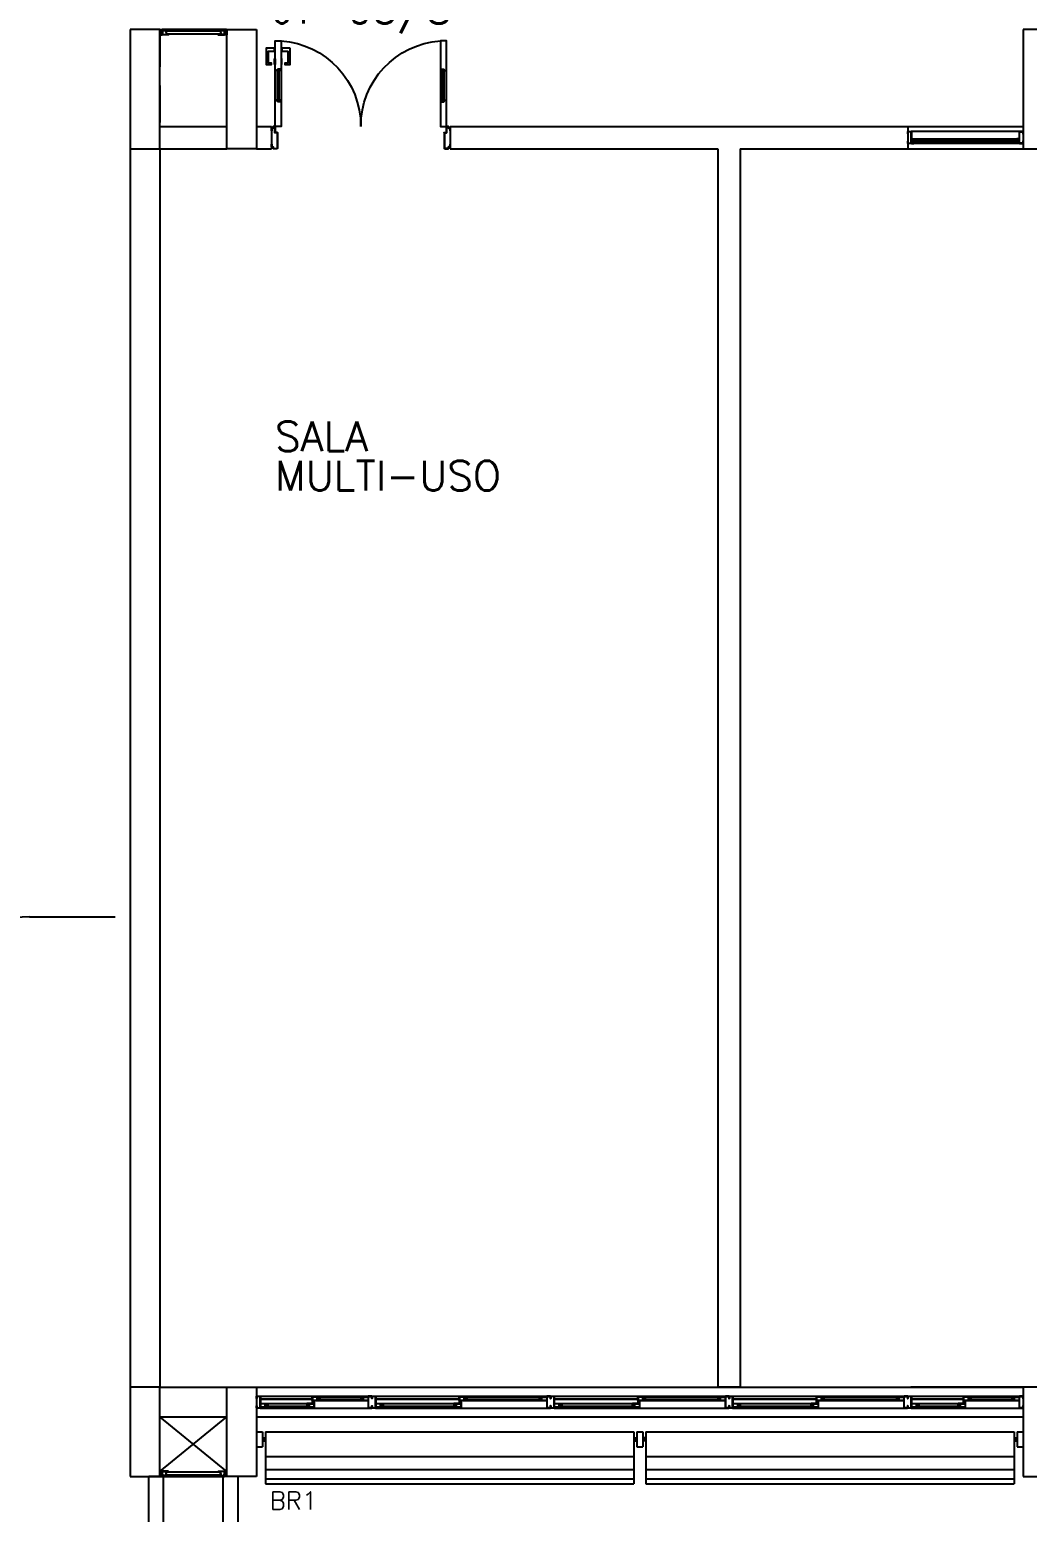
# Model space of a CAD drawing. Header units: millimetres. Extents: x 2686 to 2939, y 1294 to 1441.
# Drawn here: x 2735.6 to 2742.3, y 1421.68 to 1431.65 of the extents above; entities that cross this region are included whole.
import ezdxf

# ---------------------------------------------------------------- set-up
doc = ezdxf.new("R2010")
doc.units = ezdxf.units.MM
doc.linetypes.add('HIDDEN', pattern=[0.375, 0.25, -0.125])
for name, color, linetype in [('AR-ALV', 2, 'Continuous'), ('AR-BRISES', 1, 'Continuous'), ('AR-CALÇADA', 1, 'Continuous'), ('AR-ESQ', 1, 'Continuous'), ('AR-ESQ-V', 1, 'Continuous'), ('AR-ESTC', 3, 'Continuous'), ('AR-ESTC-V3', 3, 'Continuous'), ('AR-PEITORIL', 1, 'Continuous'), ('AR-PISO', 1, 'Continuous'), ('AR-PORTA', 1, 'Continuous'), ('AR-PROJ', 1, 'HIDDEN'), ('BR-LINHAS', 1, 'Continuous'), ('BR-MONTANTE', 242, 'Continuous'), ('BR-PAINEL', 1, 'Continuous'), ('BR-SUPORTE', 1, 'Continuous'), ('BR-TEXTO', 2, 'Continuous'), ('DT-ESQ-BAGUETE-C', 1, 'Continuous'), ('DT-ESQ-BAGUETE-V', 1, 'Continuous'), ('DT-ESQ-CHAPA DOBRADA-V', 1, 'Continuous'), ('DT-ESQ-MARCO-V', 1, 'Continuous'), ('DT-ESQ-PERFIL CADEIRA-C', 2, 'Continuous'), ('DT-ESQ-PERFIL CADEIRA-V', 2, 'Continuous'), ('DT-ESQ-PERFIL U SIMPLES-C', 2, 'Continuous'), ('DT-ESQ-PERFIL U-C', 2, 'Continuous'), ('DT-ESQ-PERFIL U-V', 1, 'Continuous'), ('DT-ESQ-VENEZIANA-C', 1, 'Continuous'), ('DT-ESQ-VENEZIANA-V', 1, 'Continuous'), ('DT-ESQ-VIDRO-C', 2, 'Continuous'), ('DT-TXTMOD', 1, 'Continuous'), ('ENDEREÇO', 2, 'Continuous'), ('insercao', 4, 'Continuous'), ('maçaneta', 1, 'Continuous'), ('mov', 1, 'Continuous'), ('PM-PERFIL U-C', 2, 'Continuous'), ('PM-VIDRO', 2, 'Continuous'), ('pm1', 2, 'Continuous'), ('pm2', 2, 'Continuous'), ('TEXTO', 2, 'Continuous')]:
    doc.layers.add(name, color=color, linetype=linetype)
doc.styles.add('S10', font='simplex.shx', dxfattribs={"height": 0.1})
doc.styles.add('S12', font='simplex.shx', dxfattribs={"width": 1.1, "height": 0.12})
doc.styles.add('UNB-100', font='simplex.shx', dxfattribs={"height": 0.2})
doc.styles.add('UNB1-100', font='simplex.shx', dxfattribs={"height": 0.2})

# ---------------------------------------------------------------- blocks, each defined once
blk = doc.blocks.new('EF40-P')
at = {"layer": 'DT-ESQ-BAGUETE-C', "ltscale": 0.1}
for points in [[(0.4225, -0.08), (0.409, -0.08), (0.409, -0.0785), (0.422, -0.0785, 0.414214), (0.4225, -0.078), (0.4225, -0.067, 0.414214), (0.422, -0.0665), (0.409, -0.0665), (0.409, -0.065), (0.4225, -0.065, -0.414214), (0.424, -0.0665), (0.424, -0.0785, -0.414214)], [(0.7015, -0.08), (0.715, -0.08), (0.715, -0.0785), (0.702, -0.0785, -0.414214), (0.7015, -0.078), (0.7015, -0.067, -0.414214), (0.702, -0.0665), (0.715, -0.0665), (0.715, -0.065), (0.7015, -0.065, 0.414214), (0.7, -0.0665), (0.7, -0.0785, 0.414214)], [(1.41, -0.08), (1.3965, -0.08), (1.3965, -0.0785), (1.4095, -0.0785, 0.414214), (1.41, -0.078), (1.41, -0.067, 0.414214), (1.4095, -0.0665), (1.3965, -0.0665), (1.3965, -0.065), (1.41, -0.065, -0.414214), (1.4115, -0.0665), (1.4115, -0.0785, -0.414214)], [(1.9015, -0.08), (1.915, -0.08), (1.915, -0.0785), (1.902, -0.0785, -0.414214), (1.9015, -0.078), (1.9015, -0.067, -0.414214), (1.902, -0.0665), (1.915, -0.0665), (1.915, -0.065), (1.9015, -0.065, 0.414214), (1.9, -0.0665), (1.9, -0.0785, 0.414214)], [(2.61, -0.08), (2.5965, -0.08), (2.5965, -0.0785), (2.6095, -0.0785, 0.414214), (2.61, -0.078), (2.61, -0.067, 0.414214), (2.6095, -0.0665), (2.5965, -0.0665), (2.5965, -0.065), (2.61, -0.065, -0.414214), (2.6115, -0.0665), (2.6115, -0.0785, -0.414214)], [(3.1015, -0.08), (3.115, -0.08), (3.115, -0.0785), (3.102, -0.0785, -0.414214), (3.1015, -0.078), (3.1015, -0.067, -0.414214), (3.102, -0.0665), (3.115, -0.0665), (3.115, -0.065), (3.1015, -0.065, 0.414214), (3.1, -0.0665), (3.1, -0.0785, 0.414214)], [(3.81, -0.08), (3.7965, -0.08), (3.7965, -0.0785), (3.8095, -0.0785, 0.414214), (3.81, -0.078), (3.81, -0.067, 0.414214), (3.8095, -0.0665), (3.7965, -0.0665), (3.7965, -0.065), (3.81, -0.065, -0.414214), (3.8115, -0.0665), (3.8115, -0.0785, -0.414214)], [(4.3015, -0.08), (4.315, -0.08), (4.315, -0.0785), (4.302, -0.0785, -0.414214), (4.3015, -0.078), (4.3015, -0.067, -0.414214), (4.302, -0.0665), (4.315, -0.0665), (4.315, -0.065), (4.3015, -0.065, 0.414214), (4.3, -0.0665), (4.3, -0.0785, 0.414214)], [(4.7975, -0.08), (4.784, -0.08), (4.784, -0.0785), (4.797, -0.0785, 0.414214), (4.7975, -0.078), (4.7975, -0.067, 0.414214), (4.797, -0.0665), (4.784, -0.0665), (4.784, -0.065), (4.7975, -0.065, -0.414214), (4.799, -0.0665), (4.799, -0.0785, -0.414214)], [(5.0765, -0.08), (5.09, -0.08), (5.09, -0.0785), (5.077, -0.0785, -0.414214), (5.0765, -0.078), (5.0765, -0.067, -0.414214), (5.077, -0.0665), (5.09, -0.0665), (5.09, -0.065), (5.0765, -0.065, 0.414214), (5.075, -0.0665), (5.075, -0.0785, 0.414214)], [(0.0735, -0.125), (0.06, -0.125), (0.06, -0.1235), (0.073, -0.1235, 0.414214), (0.0735, -0.123), (0.0735, -0.112, 0.414214), (0.073, -0.1115), (0.06, -0.1115), (0.06, -0.11), (0.0735, -0.11, -0.414214), (0.075, -0.1115), (0.075, -0.1235, -0.414214)], [(0.339, -0.125), (0.3525, -0.125), (0.3525, -0.1235), (0.3395, -0.1235, -0.414214), (0.339, -0.123), (0.339, -0.112, -0.414214), (0.3395, -0.1115), (0.3525, -0.1115), (0.3525, -0.11), (0.339, -0.11, 0.414214), (0.3375, -0.1115), (0.3375, -0.1235, 0.414214)], [(0.8485, -0.125), (0.835, -0.125), (0.835, -0.1235), (0.848, -0.1235, 0.414214), (0.8485, -0.123), (0.8485, -0.112, 0.414214), (0.848, -0.1115), (0.835, -0.1115), (0.835, -0.11), (0.8485, -0.11, -0.414214), (0.85, -0.1115), (0.85, -0.1235, -0.414214)], [(1.3265, -0.125), (1.34, -0.125), (1.34, -0.1235), (1.327, -0.1235, -0.414214), (1.3265, -0.123), (1.3265, -0.112, -0.414214), (1.327, -0.1115), (1.34, -0.1115), (1.34, -0.11), (1.3265, -0.11, 0.414214), (1.325, -0.1115), (1.325, -0.1235, 0.414214)], [(2.0485, -0.125), (2.035, -0.125), (2.035, -0.1235), (2.048, -0.1235, 0.414214), (2.0485, -0.123), (2.0485, -0.112, 0.414214), (2.048, -0.1115), (2.035, -0.1115), (2.035, -0.11), (2.0485, -0.11, -0.414214), (2.05, -0.1115), (2.05, -0.1235, -0.414214)], [(2.5265, -0.125), (2.54, -0.125), (2.54, -0.1235), (2.527, -0.1235, -0.414214), (2.5265, -0.123), (2.5265, -0.112, -0.414214), (2.527, -0.1115), (2.54, -0.1115), (2.54, -0.11), (2.5265, -0.11, 0.414214), (2.525, -0.1115), (2.525, -0.1235, 0.414214)], [(3.2485, -0.125), (3.235, -0.125), (3.235, -0.1235), (3.248, -0.1235, 0.414214), (3.2485, -0.123), (3.2485, -0.112, 0.414214), (3.248, -0.1115), (3.235, -0.1115), (3.235, -0.11), (3.2485, -0.11, -0.414214), (3.25, -0.1115), (3.25, -0.1235, -0.414214)], [(3.7265, -0.125), (3.74, -0.125), (3.74, -0.1235), (3.727, -0.1235, -0.414214), (3.7265, -0.123), (3.7265, -0.112, -0.414214), (3.727, -0.1115), (3.74, -0.1115), (3.74, -0.11), (3.7265, -0.11, 0.414214), (3.725, -0.1115), (3.725, -0.1235, 0.414214)], [(4.4485, -0.125), (4.435, -0.125), (4.435, -0.1235), (4.448, -0.1235, 0.414214), (4.4485, -0.123), (4.4485, -0.112, 0.414214), (4.448, -0.1115), (4.435, -0.1115), (4.435, -0.11), (4.4485, -0.11, -0.414214), (4.45, -0.1115), (4.45, -0.1235, -0.414214)], [(4.714, -0.125), (4.7275, -0.125), (4.7275, -0.1235), (4.7145, -0.1235, -0.414214), (4.714, -0.123), (4.714, -0.112, -0.414214), (4.7145, -0.1115), (4.7275, -0.1115), (4.7275, -0.11), (4.714, -0.11, 0.414214), (4.7125, -0.1115), (4.7125, -0.1235, 0.414214)]]:
    blk.add_lwpolyline(points, format="xyb", close=True, dxfattribs=at)
at = {"layer": 'DT-ESQ-BAGUETE-V', "ltscale": 0.1}
for p, q in [((0.4225, -0.065), (0.7015, -0.065)), ((1.41, -0.065), (1.9015, -0.065)), ((2.61, -0.065), (3.1015, -0.065)), ((3.81, -0.065), (4.3015, -0.065)), ((4.7975, -0.065), (5.0765, -0.065)), ((0.0735, -0.11), (0.339, -0.11)), ((0.8485, -0.11), (1.3265, -0.11)), ((2.0485, -0.11), (2.5265, -0.11)), ((3.2485, -0.11), (3.7265, -0.11)), ((4.4485, -0.11), (4.714, -0.11))]:
    blk.add_line(p, q, dxfattribs=at)
at = {"layer": 'DT-ESQ-CHAPA DOBRADA-V', "ltscale": 0.1}
for p, q in [((0.025, -0.077), (0.374, -0.077)), ((0.025, -0.08), (0.374, -0.08)), ((0.8, -0.077), (1.3615, -0.077)), ((0.8, -0.08), (1.3615, -0.08)), ((2, -0.077), (2.5615, -0.077)), ((2, -0.08), (2.5615, -0.08)), ((3.2, -0.077), (3.7615, -0.077)), ((3.2, -0.08), (3.7615, -0.08)), ((4.4, -0.077), (4.749, -0.077)), ((4.4, -0.08), (4.749, -0.08))]:
    blk.add_line(p, q, dxfattribs=at)
at = {"layer": 'DT-ESQ-PERFIL CADEIRA-C', "ltscale": 0.1}
for p, q in [((0.376, -0.0885), (0.4225, -0.0885)), ((0.75, -0.0885), (0.7015, -0.0885)), ((1.3635, -0.0885), (1.41, -0.0885)), ((1.95, -0.0885), (1.9015, -0.0885)), ((2.5635, -0.0885), (2.61, -0.0885)), ((3.15, -0.0885), (3.1015, -0.0885)), ((3.7635, -0.0885), (3.81, -0.0885)), ((4.35, -0.0885), (4.3015, -0.0885)), ((4.751, -0.0885), (4.7975, -0.0885)), ((5.125, -0.0885), (5.0765, -0.0885)), ((0.025, -0.1335), (0.0735, -0.1335)), ((0.3855, -0.1335), (0.339, -0.1335)), ((0.8, -0.1335), (0.8485, -0.1335)), ((1.373, -0.1335), (1.3265, -0.1335)), ((2, -0.1335), (2.0485, -0.1335)), ((2.573, -0.1335), (2.5265, -0.1335)), ((3.2, -0.1335), (3.2485, -0.1335)), ((3.773, -0.1335), (3.7265, -0.1335)), ((4.4, -0.1335), (4.4485, -0.1335)), ((4.7605, -0.1335), (4.714, -0.1335))]:
    blk.add_line(p, q, dxfattribs=at)
for points in [[(0.4225, -0.087, -1), (0.4225, -0.09), (0.376, -0.09, -0.414214), (0.374, -0.088), (0.374, -0.067, -0.414214), (0.376, -0.065), (0.4075, -0.065, -0.414214), (0.409, -0.0665), (0.409, -0.087)], [(0.409, -0.0885, -0.198913), (0.4079, -0.0881, -0.198913), (0.4075, -0.087), (0.4075, -0.067, 0.414214), (0.407, -0.0665), (0.376, -0.0665, 0.414214), (0.3755, -0.067), (0.3755, -0.088, 0.414214), (0.376, -0.0885)], [(0.7015, -0.09), (0.75, -0.09), (0.75, -0.0885), (0.715, -0.0885, 0.198912), (0.7161, -0.0881, 0.198913), (0.7165, -0.087), (0.7165, -0.067, -0.414214), (0.717, -0.0665), (0.75, -0.0665), (0.75, -0.065), (0.7165, -0.065, 0.414214), (0.715, -0.0665), (0.715, -0.0785), (0.715, -0.08), (0.715, -0.087), (0.7015, -0.087, 1)], [(1.41, -0.087, -1), (1.41, -0.09), (1.3635, -0.09, -0.414214), (1.3615, -0.088), (1.3615, -0.067, -0.414214), (1.3635, -0.065), (1.395, -0.065, -0.414214), (1.3965, -0.0665), (1.3965, -0.087)], [(1.3965, -0.0885, -0.198913), (1.3954, -0.0881, -0.198913), (1.395, -0.087), (1.395, -0.067, 0.414214), (1.3945, -0.0665), (1.3635, -0.0665, 0.414214), (1.363, -0.067), (1.363, -0.088, 0.414214), (1.3635, -0.0885)], [(1.9015, -0.09), (1.95, -0.09), (1.95, -0.0885), (1.915, -0.0885, 0.198912), (1.9161, -0.0881, 0.198913), (1.9165, -0.087), (1.9165, -0.067, -0.414214), (1.917, -0.0665), (1.95, -0.0665), (1.95, -0.065), (1.9165, -0.065, 0.414214), (1.915, -0.0665), (1.915, -0.0785), (1.915, -0.08), (1.915, -0.087), (1.9015, -0.087, 1)], [(2.61, -0.087, -1), (2.61, -0.09), (2.5635, -0.09, -0.414214), (2.5615, -0.088), (2.5615, -0.067, -0.414214), (2.5635, -0.065), (2.595, -0.065, -0.414214), (2.5965, -0.0665), (2.5965, -0.087)], [(2.5965, -0.0885, -0.198913), (2.5954, -0.0881, -0.198913), (2.595, -0.087), (2.595, -0.067, 0.414214), (2.5945, -0.0665), (2.5635, -0.0665, 0.414214), (2.563, -0.067), (2.563, -0.088, 0.414214), (2.5635, -0.0885)], [(3.1015, -0.09), (3.15, -0.09), (3.15, -0.0885), (3.115, -0.0885, 0.198912), (3.1161, -0.0881, 0.198913), (3.1165, -0.087), (3.1165, -0.067, -0.414214), (3.117, -0.0665), (3.15, -0.0665), (3.15, -0.065), (3.1165, -0.065, 0.414214), (3.115, -0.0665), (3.115, -0.0785), (3.115, -0.08), (3.115, -0.087), (3.1015, -0.087, 1)], [(3.81, -0.087, -1), (3.81, -0.09), (3.7635, -0.09, -0.414214), (3.7615, -0.088), (3.7615, -0.067, -0.414214), (3.7635, -0.065), (3.795, -0.065, -0.414214), (3.7965, -0.0665), (3.7965, -0.087)], [(3.7965, -0.0885, -0.198913), (3.7954, -0.0881, -0.198913), (3.795, -0.087), (3.795, -0.067, 0.414214), (3.7945, -0.0665), (3.7635, -0.0665, 0.414214), (3.763, -0.067), (3.763, -0.088, 0.414214), (3.7635, -0.0885)], [(4.3015, -0.09), (4.35, -0.09), (4.35, -0.0885), (4.315, -0.0885, 0.198912), (4.3161, -0.0881, 0.198913), (4.3165, -0.087), (4.3165, -0.067, -0.414214), (4.317, -0.0665), (4.35, -0.0665), (4.35, -0.065), (4.3165, -0.065, 0.414214), (4.315, -0.0665), (4.315, -0.0785), (4.315, -0.08), (4.315, -0.087), (4.3015, -0.087, 1)], [(4.7975, -0.087, -1), (4.7975, -0.09), (4.751, -0.09, -0.414214), (4.749, -0.088), (4.749, -0.067, -0.414214), (4.751, -0.065), (4.7825, -0.065, -0.414214), (4.784, -0.0665), (4.784, -0.087)], [(4.784, -0.0885, -0.198913), (4.7829, -0.0881, -0.198913), (4.7825, -0.087), (4.7825, -0.067, 0.414214), (4.782, -0.0665), (4.751, -0.0665, 0.414214), (4.7505, -0.067), (4.7505, -0.088, 0.414214), (4.751, -0.0885)], [(5.0765, -0.09), (5.125, -0.09), (5.125, -0.0885), (5.09, -0.0885, 0.198912), (5.0911, -0.0881, 0.198913), (5.0915, -0.087), (5.0915, -0.067, -0.414214), (5.092, -0.0665), (5.125, -0.0665), (5.125, -0.065), (5.0915, -0.065, 0.414214), (5.09, -0.0665), (5.09, -0.0785), (5.09, -0.08), (5.09, -0.087), (5.0765, -0.087, 1)], [(0.0735, -0.135), (0.025, -0.135), (0.025, -0.1335), (0.06, -0.1335, -0.198912), (0.0589, -0.1331, -0.198913), (0.0585, -0.132), (0.0585, -0.112, 0.414214), (0.058, -0.1115), (0.025, -0.1115), (0.025, -0.11), (0.0585, -0.11, -0.414214), (0.06, -0.1115), (0.06, -0.1235), (0.06, -0.125), (0.06, -0.132), (0.0735, -0.132, -1)], [(0.339, -0.132, 1), (0.339, -0.135), (0.3855, -0.135, 0.414214), (0.3875, -0.133), (0.3875, -0.112, 0.414214), (0.3855, -0.11), (0.354, -0.11, 0.414214), (0.3525, -0.1115), (0.3525, -0.132)], [(0.3525, -0.1335, 0.198913), (0.3536, -0.1331, 0.198913), (0.354, -0.132), (0.354, -0.112, -0.414214), (0.3545, -0.1115), (0.3855, -0.1115, -0.414214), (0.386, -0.112), (0.386, -0.133, -0.414214), (0.3855, -0.1335)], [(0.8485, -0.135), (0.8, -0.135), (0.8, -0.1335), (0.835, -0.1335, -0.198912), (0.8339, -0.1331, -0.198913), (0.8335, -0.132), (0.8335, -0.112, 0.414214), (0.833, -0.1115), (0.8, -0.1115), (0.8, -0.11), (0.8335, -0.11, -0.414214), (0.835, -0.1115), (0.835, -0.1235), (0.835, -0.125), (0.835, -0.132), (0.8485, -0.132, -1)], [(1.3265, -0.132, 1), (1.3265, -0.135), (1.373, -0.135, 0.414214), (1.375, -0.133), (1.375, -0.112, 0.414214), (1.373, -0.11), (1.3415, -0.11, 0.414214), (1.34, -0.1115), (1.34, -0.132)], [(1.34, -0.1335, 0.198913), (1.3411, -0.1331, 0.198913), (1.3415, -0.132), (1.3415, -0.112, -0.414214), (1.342, -0.1115), (1.373, -0.1115, -0.414214), (1.3735, -0.112), (1.3735, -0.133, -0.414214), (1.373, -0.1335)], [(2.0485, -0.135), (2, -0.135), (2, -0.1335), (2.035, -0.1335, -0.198912), (2.0339, -0.1331, -0.198913), (2.0335, -0.132), (2.0335, -0.112, 0.414214), (2.033, -0.1115), (2, -0.1115), (2, -0.11), (2.0335, -0.11, -0.414214), (2.035, -0.1115), (2.035, -0.1235), (2.035, -0.125), (2.035, -0.132), (2.0485, -0.132, -1)], [(2.5265, -0.132, 1), (2.5265, -0.135), (2.573, -0.135, 0.414214), (2.575, -0.133), (2.575, -0.112, 0.414214), (2.573, -0.11), (2.5415, -0.11, 0.414214), (2.54, -0.1115), (2.54, -0.132)], [(2.54, -0.1335, 0.198913), (2.5411, -0.1331, 0.198913), (2.5415, -0.132), (2.5415, -0.112, -0.414214), (2.542, -0.1115), (2.573, -0.1115, -0.414214), (2.5735, -0.112), (2.5735, -0.133, -0.414214), (2.573, -0.1335)], [(3.2485, -0.135), (3.2, -0.135), (3.2, -0.1335), (3.235, -0.1335, -0.198912), (3.2339, -0.1331, -0.198913), (3.2335, -0.132), (3.2335, -0.112, 0.414214), (3.233, -0.1115), (3.2, -0.1115), (3.2, -0.11), (3.2335, -0.11, -0.414214), (3.235, -0.1115), (3.235, -0.1235), (3.235, -0.125), (3.235, -0.132), (3.2485, -0.132, -1)], [(3.7265, -0.132, 1), (3.7265, -0.135), (3.773, -0.135, 0.414214), (3.775, -0.133), (3.775, -0.112, 0.414214), (3.773, -0.11), (3.7415, -0.11, 0.414214), (3.74, -0.1115), (3.74, -0.132)], [(3.74, -0.1335, 0.198913), (3.7411, -0.1331, 0.198913), (3.7415, -0.132), (3.7415, -0.112, -0.414214), (3.742, -0.1115), (3.773, -0.1115, -0.414214), (3.7735, -0.112), (3.7735, -0.133, -0.414214), (3.773, -0.1335)], [(4.4485, -0.135), (4.4, -0.135), (4.4, -0.1335), (4.435, -0.1335, -0.198912), (4.4339, -0.1331, -0.198913), (4.4335, -0.132), (4.4335, -0.112, 0.414214), (4.433, -0.1115), (4.4, -0.1115), (4.4, -0.11), (4.4335, -0.11, -0.414214), (4.435, -0.1115), (4.435, -0.1235), (4.435, -0.125), (4.435, -0.132), (4.4485, -0.132, -1)], [(4.714, -0.132, 1), (4.714, -0.135), (4.7605, -0.135, 0.414214), (4.7625, -0.133), (4.7625, -0.112, 0.414214), (4.7605, -0.11), (4.729, -0.11, 0.414214), (4.7275, -0.1115), (4.7275, -0.132)], [(4.7275, -0.1335, 0.198913), (4.7286, -0.1331, 0.198913), (4.729, -0.132), (4.729, -0.112, -0.414214), (4.7295, -0.1115), (4.7605, -0.1115, -0.414214), (4.761, -0.112), (4.761, -0.133, -0.414214), (4.7605, -0.1335)]]:
    blk.add_lwpolyline(points, format="xyb", close=True, dxfattribs=at)
at = {"layer": 'DT-ESQ-PERFIL CADEIRA-V', "ltscale": 0.1}
for p, q in [((0.4075, -0.09), (0.7015, -0.09)), ((1.395, -0.09), (1.9015, -0.09)), ((2.595, -0.09), (3.1015, -0.09)), ((3.795, -0.09), (4.3015, -0.09)), ((4.7825, -0.09), (5.0765, -0.09)), ((0.0735, -0.135), (0.339, -0.135)), ((0.8485, -0.135), (1.3265, -0.135)), ((2.0485, -0.135), (2.5265, -0.135)), ((3.2485, -0.135), (3.7265, -0.135)), ((4.4485, -0.135), (4.714, -0.135))]:
    blk.add_line(p, q, dxfattribs=at)
at = {"layer": 'DT-ESQ-PERFIL U SIMPLES-C', "ltscale": 0.1}
for points in [[(0.376, -0.102), (0.384, -0.102), (0.384, -0.1005), (0.376, -0.1005, -0.414214), (0.3755, -0.1), (0.3755, -0.092, -0.414214), (0.376, -0.0915), (0.384, -0.0915), (0.384, -0.09), (0.376, -0.09, 0.414214), (0.374, -0.092), (0.374, -0.1, 0.414214)], [(0.3855, -0.098), (0.3775, -0.098), (0.3775, -0.0995), (0.3855, -0.0995, -0.414214), (0.386, -0.1), (0.386, -0.108, -0.414214), (0.3855, -0.1085), (0.3775, -0.1085), (0.3775, -0.11), (0.3855, -0.11, 0.414214), (0.3875, -0.108), (0.3875, -0.1, 0.414214)], [(1.3635, -0.102), (1.3715, -0.102), (1.3715, -0.1005), (1.3635, -0.1005, -0.414214), (1.363, -0.1), (1.363, -0.092, -0.414214), (1.3635, -0.0915), (1.3715, -0.0915), (1.3715, -0.09), (1.3635, -0.09, 0.414214), (1.3615, -0.092), (1.3615, -0.1, 0.414214)], [(1.373, -0.098), (1.365, -0.098), (1.365, -0.0995), (1.373, -0.0995, -0.414214), (1.3735, -0.1), (1.3735, -0.108, -0.414214), (1.373, -0.1085), (1.365, -0.1085), (1.365, -0.11), (1.373, -0.11, 0.414214), (1.375, -0.108), (1.375, -0.1, 0.414214)], [(2.5635, -0.102), (2.5715, -0.102), (2.5715, -0.1005), (2.5635, -0.1005, -0.414214), (2.563, -0.1), (2.563, -0.092, -0.414214), (2.5635, -0.0915), (2.5715, -0.0915), (2.5715, -0.09), (2.5635, -0.09, 0.414214), (2.5615, -0.092), (2.5615, -0.1, 0.414214)], [(2.573, -0.098), (2.565, -0.098), (2.565, -0.0995), (2.573, -0.0995, -0.414214), (2.5735, -0.1), (2.5735, -0.108, -0.414214), (2.573, -0.1085), (2.565, -0.1085), (2.565, -0.11), (2.573, -0.11, 0.414214), (2.575, -0.108), (2.575, -0.1, 0.414214)], [(3.7635, -0.102), (3.7715, -0.102), (3.7715, -0.1005), (3.7635, -0.1005, -0.414214), (3.763, -0.1), (3.763, -0.092, -0.414214), (3.7635, -0.0915), (3.7715, -0.0915), (3.7715, -0.09), (3.7635, -0.09, 0.414214), (3.7615, -0.092), (3.7615, -0.1, 0.414214)], [(3.773, -0.098), (3.765, -0.098), (3.765, -0.0995), (3.773, -0.0995, -0.414214), (3.7735, -0.1), (3.7735, -0.108, -0.414214), (3.773, -0.1085), (3.765, -0.1085), (3.765, -0.11), (3.773, -0.11, 0.414214), (3.775, -0.108), (3.775, -0.1, 0.414214)], [(4.751, -0.102), (4.759, -0.102), (4.759, -0.1005), (4.751, -0.1005, -0.414214), (4.7505, -0.1), (4.7505, -0.092, -0.414214), (4.751, -0.0915), (4.759, -0.0915), (4.759, -0.09), (4.751, -0.09, 0.414214), (4.749, -0.092), (4.749, -0.1, 0.414214)], [(4.7605, -0.098), (4.7525, -0.098), (4.7525, -0.0995), (4.7605, -0.0995, -0.414214), (4.761, -0.1), (4.761, -0.108, -0.414214), (4.7605, -0.1085), (4.7525, -0.1085), (4.7525, -0.11), (4.7605, -0.11, 0.414214), (4.7625, -0.108), (4.7625, -0.1, 0.414214)]]:
    blk.add_lwpolyline(points, format="xyb", close=True, dxfattribs=at)
at = {"layer": 'DT-ESQ-PERFIL U-C', "ltscale": 0.1}
for points in [[(0, -0.0615, -0.414214), (0.0015, -0.06), (0.0235, -0.06, -0.414214), (0.025, -0.0615), (0.025, -0.1385, -0.414214), (0.0235, -0.14), (0.0015, -0.14, -0.414214), (0, -0.1385), (0, -0.125), (0.0015, -0.125), (0.0015, -0.138, 0.414214), (0.002, -0.1385), (0.023, -0.1385, 0.414214), (0.0235, -0.138), (0.0235, -0.062, 0.414214), (0.023, -0.0615), (0.002, -0.0615, 0.414214), (0.0015, -0.062), (0.0015, -0.075), (0, -0.075)], [(0.775, -0.0615, 0.414214), (0.7735, -0.06), (0.7515, -0.06, 0.414214), (0.75, -0.0615), (0.75, -0.1385, 0.414214), (0.7515, -0.14), (0.7735, -0.14, 0.414214), (0.775, -0.1385), (0.775, -0.125), (0.7735, -0.125), (0.7735, -0.138, -0.414214), (0.773, -0.1385), (0.752, -0.1385, -0.414214), (0.7515, -0.138), (0.7515, -0.062, -0.414214), (0.752, -0.0615), (0.773, -0.0615, -0.414214), (0.7735, -0.062), (0.7735, -0.075), (0.775, -0.075)], [(0.775, -0.0615, -0.414214), (0.7765, -0.06), (0.7985, -0.06, -0.414214), (0.8, -0.0615), (0.8, -0.1385, -0.414214), (0.7985, -0.14), (0.7765, -0.14, -0.414214), (0.775, -0.1385), (0.775, -0.125), (0.7765, -0.125), (0.7765, -0.138, 0.414214), (0.777, -0.1385), (0.798, -0.1385, 0.414214), (0.7985, -0.138), (0.7985, -0.062, 0.414214), (0.798, -0.0615), (0.777, -0.0615, 0.414214), (0.7765, -0.062), (0.7765, -0.075), (0.775, -0.075)], [(1.975, -0.0615, 0.414214), (1.9735, -0.06), (1.9515, -0.06, 0.414214), (1.95, -0.0615), (1.95, -0.1385, 0.414214), (1.9515, -0.14), (1.9735, -0.14, 0.414214), (1.975, -0.1385), (1.975, -0.125), (1.9735, -0.125), (1.9735, -0.138, -0.414214), (1.973, -0.1385), (1.952, -0.1385, -0.414214), (1.9515, -0.138), (1.9515, -0.062, -0.414214), (1.952, -0.0615), (1.973, -0.0615, -0.414214), (1.9735, -0.062), (1.9735, -0.075), (1.975, -0.075)], [(1.975, -0.0615, -0.414214), (1.9765, -0.06), (1.9985, -0.06, -0.414214), (2, -0.0615), (2, -0.1385, -0.414214), (1.9985, -0.14), (1.9765, -0.14, -0.414214), (1.975, -0.1385), (1.975, -0.125), (1.9765, -0.125), (1.9765, -0.138, 0.414214), (1.977, -0.1385), (1.998, -0.1385, 0.414214), (1.9985, -0.138), (1.9985, -0.062, 0.414214), (1.998, -0.0615), (1.977, -0.0615, 0.414214), (1.9765, -0.062), (1.9765, -0.075), (1.975, -0.075)], [(3.175, -0.0615, 0.414214), (3.1735, -0.06), (3.1515, -0.06, 0.414214), (3.15, -0.0615), (3.15, -0.1385, 0.414214), (3.1515, -0.14), (3.1735, -0.14, 0.414214), (3.175, -0.1385), (3.175, -0.125), (3.1735, -0.125), (3.1735, -0.138, -0.414214), (3.173, -0.1385), (3.152, -0.1385, -0.414214), (3.1515, -0.138), (3.1515, -0.062, -0.414214), (3.152, -0.0615), (3.173, -0.0615, -0.414214), (3.1735, -0.062), (3.1735, -0.075), (3.175, -0.075)], [(3.175, -0.0615, -0.414214), (3.1765, -0.06), (3.1985, -0.06, -0.414214), (3.2, -0.0615), (3.2, -0.1385, -0.414214), (3.1985, -0.14), (3.1765, -0.14, -0.414214), (3.175, -0.1385), (3.175, -0.125), (3.1765, -0.125), (3.1765, -0.138, 0.414214), (3.177, -0.1385), (3.198, -0.1385, 0.414214), (3.1985, -0.138), (3.1985, -0.062, 0.414214), (3.198, -0.0615), (3.177, -0.0615, 0.414214), (3.1765, -0.062), (3.1765, -0.075), (3.175, -0.075)], [(4.375, -0.0615, 0.414214), (4.3735, -0.06), (4.3515, -0.06, 0.414214), (4.35, -0.0615), (4.35, -0.1385, 0.414214), (4.3515, -0.14), (4.3735, -0.14, 0.414214), (4.375, -0.1385), (4.375, -0.125), (4.3735, -0.125), (4.3735, -0.138, -0.414214), (4.373, -0.1385), (4.352, -0.1385, -0.414214), (4.3515, -0.138), (4.3515, -0.062, -0.414214), (4.352, -0.0615), (4.373, -0.0615, -0.414214), (4.3735, -0.062), (4.3735, -0.075), (4.375, -0.075)], [(4.375, -0.0615, -0.414214), (4.3765, -0.06), (4.3985, -0.06, -0.414214), (4.4, -0.0615), (4.4, -0.1385, -0.414214), (4.3985, -0.14), (4.3765, -0.14, -0.414214), (4.375, -0.1385), (4.375, -0.125), (4.3765, -0.125), (4.3765, -0.138, 0.414214), (4.377, -0.1385), (4.398, -0.1385, 0.414214), (4.3985, -0.138), (4.3985, -0.062, 0.414214), (4.398, -0.0615), (4.377, -0.0615, 0.414214), (4.3765, -0.062), (4.3765, -0.075), (4.375, -0.075)], [(5.15, -0.0615, 0.414214), (5.1485, -0.06), (5.1265, -0.06, 0.414214), (5.125, -0.0615), (5.125, -0.1385, 0.414214), (5.1265, -0.14), (5.1485, -0.14, 0.414214), (5.15, -0.1385), (5.15, -0.125), (5.1485, -0.125), (5.1485, -0.138, -0.414214), (5.148, -0.1385), (5.127, -0.1385, -0.414214), (5.1265, -0.138), (5.1265, -0.062, -0.414214), (5.127, -0.0615), (5.148, -0.0615, -0.414214), (5.1485, -0.062), (5.1485, -0.075), (5.15, -0.075)]]:
    blk.add_lwpolyline(points, format="xyb", close=True, dxfattribs=at)
at = {"layer": 'DT-ESQ-PERFIL U-V', "ltscale": 0.1}
for p, q in [((0.0235, -0.06), (0.7515, -0.06)), ((0.7985, -0.06), (1.9515, -0.06)), ((1.9985, -0.06), (3.1515, -0.06)), ((3.1985, -0.06), (4.3515, -0.06)), ((4.3985, -0.06), (5.1265, -0.06)), ((0.0235, -0.14), (0.7515, -0.14)), ((0.7985, -0.14), (1.9515, -0.14)), ((1.9985, -0.14), (3.1515, -0.14)), ((3.1985, -0.14), (4.3515, -0.14)), ((4.3985, -0.14), (5.1265, -0.14))]:
    blk.add_line(p, q, dxfattribs=at)
at = {"layer": 'DT-ESQ-VIDRO-C', "ltscale": 0.1}
for points in [[(0.7125, -0.085), (0.7125, -0.082), (0.4115, -0.082), (0.4115, -0.085)], [(1.9125, -0.085), (1.9125, -0.082), (1.399, -0.082), (1.399, -0.085)], [(3.1125, -0.085), (3.1125, -0.082), (2.599, -0.082), (2.599, -0.085)], [(4.3125, -0.085), (4.3125, -0.082), (3.799, -0.082), (3.799, -0.085)], [(5.0875, -0.085), (5.0875, -0.082), (4.7865, -0.082), (4.7865, -0.085)], [(0.063, -0.13), (0.063, -0.127), (0.3495, -0.127), (0.3495, -0.13)], [(0.838, -0.13), (0.838, -0.127), (1.337, -0.127), (1.337, -0.13)], [(2.038, -0.13), (2.038, -0.127), (2.537, -0.127), (2.537, -0.13)], [(3.238, -0.13), (3.238, -0.127), (3.737, -0.127), (3.737, -0.13)], [(4.438, -0.13), (4.438, -0.127), (4.7245, -0.127), (4.7245, -0.13)]]:
    blk.add_lwpolyline(points, close=True, dxfattribs=at)
at = {"layer": 'DT-TXTMOD', "ltscale": 0.1, "style": 'S10', "flags": 3}
for tag, p in [('M01', (0.025, -0.28)), ('M02', (0.3253, -0.28)), ('M03', (0.627, -0.28)), ('M04', (0.9288, -0.28)), ('M05', (1.2306, -0.28)), ('M06', (1.5323, -0.28)), ('M07', (1.8341, -0.28)), ('M08', (2.1359, -0.28)), ('M09', (2.4376, -0.28)), ('M10', (2.7394, -0.28)), ('M11', (3.0412, -0.28)), ('M12', (3.3429, -0.28)), ('M13', (3.6447, -0.28)), ('M14', (3.9464, -0.28)), ('M15', (4.2482, -0.28)), ('M16', (4.55, -0.28)), ('M17', (4.8517, -0.28))]:
    blk.add_attdef(tag, p, '', height=0.1, dxfattribs=at)
blk = doc.blocks.new('EF01-P')
at = {"layer": 'DT-ESQ-BAGUETE-C', "ltscale": 0.1}
for points in [[(0.0015, 0.035), (0.015, 0.035), (0.015, 0.0335), (0.0015, 0.0335), (0.0015, 0.005), (0.015, 0.005), (0.015, 0.0035), (0.0015, 0.0035, -0.414214), (0, 0.005), (0, 0.0335, -0.414214)], [(0.4485, 0.035), (0.435, 0.035), (0.435, 0.0335), (0.4485, 0.0335), (0.4485, 0.005), (0.435, 0.005), (0.435, 0.0035), (0.4485, 0.0035, 0.414214), (0.45, 0.005), (0.45, 0.0335, 0.414214)]]:
    blk.add_lwpolyline(points, format="xyb", close=True, dxfattribs=at)
at = {"layer": 'DT-ESQ-PERFIL CADEIRA-C', "ltscale": 0.1}
for points in [[(0.01, 0.0015), (0.01, 0.003), (0.0015, 0.003, 1), (0.0015, 0), (0.015, 0, 0.414214), (0.0165, 0.0015), (0.0165, 0.0335), (0.043, 0.0335)], [(0.043, 0.0065), (0.018, 0.0065), (0.018, 0.0165), (0.0165, 0.0165), (0.0165, 0.0065, 0.414214), (0.018, 0.005), (0.043, 0.005), (0.0565, 0.005, 1), (0.0565, 0.008), (0.043, 0.008), (0.043, 0.02), (0.043, 0.032), (0.0565, 0.032, 1), (0.0565, 0.035), (0.043, 0.035), (0.0165, 0.035, 0.414214), (0.015, 0.0335), (0.015, 0.0015), (0.0015, 0.0015)], [(0.0415, 0.02), (0.0415, 0.032, -0.414214), (0.043, 0.0335), (0.0565, 0.0335)], [(0.0415, 0.02), (0.0415, 0.008, 0.414214), (0.043, 0.0065), (0.0565, 0.0065)], [(0.407, 0.0065), (0.432, 0.0065), (0.432, 0.0165), (0.4335, 0.0165), (0.4335, 0.0065, -0.414214), (0.432, 0.005), (0.407, 0.005), (0.3935, 0.005, -1), (0.3935, 0.008), (0.407, 0.008), (0.407, 0.02), (0.407, 0.032), (0.3935, 0.032, -1), (0.3935, 0.035), (0.407, 0.035), (0.4335, 0.035, -0.414214), (0.435, 0.0335), (0.435, 0.0015), (0.4485, 0.0015)], [(0.4085, 0.02), (0.4085, 0.032, 0.414214), (0.407, 0.0335), (0.3935, 0.0335)], [(0.4085, 0.02), (0.4085, 0.008, -0.414214), (0.407, 0.0065), (0.3935, 0.0065)], [(0.44, 0.0015), (0.44, 0.003), (0.4485, 0.003, -1), (0.4485, 0), (0.435, 0, -0.414214), (0.4335, 0.0015), (0.4335, 0.0335), (0.407, 0.0335)]]:
    blk.add_lwpolyline(points, format="xyb", dxfattribs=at)
at = {"layer": 'DT-ESQ-PERFIL CADEIRA-V', "ltscale": 0.1}
blk.add_line((0.015, 0), (0.435, 0), dxfattribs=at)
at = {"layer": 'DT-ESQ-VENEZIANA-C', "ltscale": 0.1}
for p, q in [((0.043, 0.0105), (0.407, 0.0105)), ((0.043, 0.009), (0.407, 0.009))]:
    blk.add_line(p, q, dxfattribs=at)
at = {"layer": 'DT-ESQ-VENEZIANA-V', "ltscale": 0.1}
blk.add_line((0.043, 0.031), (0.407, 0.031), dxfattribs=at)
blk = doc.blocks.new('BR-MODULO1')
at = {"layer": 'BR-LINHAS'}
for p, q in [((0.06, -0.2648), (2.535, -0.2648)), ((2.615, -0.2648), (5.09, -0.2648)), ((0.06, -0.3524), (2.535, -0.3524)), ((2.615, -0.3524), (5.09, -0.3524)), ((0.06, -0.4147), (2.535, -0.4147)), ((2.615, -0.4147), (5.09, -0.4147))]:
    blk.add_line(p, q, dxfattribs=at)
at = {"layer": 'BR-MONTANTE'}
for p, q in [((0, -0.1), (0, -0.2)), ((0, -0.1), (0.04, -0.1)), ((0.04, -0.1), (0.04, -0.2)), ((2.5547, -0.1), (2.5947, -0.1)), ((2.5547, -0.1), (2.5547, -0.2)), ((2.5947, -0.1), (2.5947, -0.2)), ((5.11, -0.1), (5.11, -0.2)), ((5.11, -0.1), (5.15, -0.1)), ((5.15, -0.1), (5.15, -0.2)), ((0, -0.2), (0.04, -0.2)), ((2.5547, -0.2), (2.5947, -0.2)), ((5.11, -0.2), (5.15, -0.2))]:
    blk.add_line(p, q, dxfattribs=at)
at = {"layer": 'BR-PAINEL'}
for p, q in [((0.06, -0.1), (2.535, -0.1)), ((0.06, -0.1), (0.06, -0.45)), ((2.535, -0.1), (2.535, -0.45)), ((2.615, -0.1), (2.615, -0.45)), ((2.615, -0.1), (5.09, -0.1)), ((5.09, -0.1), (5.09, -0.45)), ((0.06, -0.45), (2.535, -0.45)), ((2.615, -0.45), (5.09, -0.45))]:
    blk.add_line(p, q, dxfattribs=at)
at = {"layer": 'BR-SUPORTE'}
for p, q in [((0.04, -0.14), (0.06, -0.14)), ((0.04, -0.16), (0.06, -0.16)), ((0.05, -0.14), (0.05, -0.16)), ((2.5347, -0.14), (2.5547, -0.14)), ((2.5347, -0.16), (2.5547, -0.16)), ((2.5447, -0.14), (2.5447, -0.16)), ((2.6147, -0.14), (2.5947, -0.14)), ((2.6147, -0.16), (2.5947, -0.16)), ((2.6047, -0.14), (2.6047, -0.16)), ((5.09, -0.14), (5.11, -0.14)), ((5.09, -0.16), (5.11, -0.16)), ((5.1, -0.14), (5.1, -0.16))]:
    blk.add_line(p, q, dxfattribs=at)
blk = doc.blocks.new('EF04A-P')
at = {"layer": 'DT-ESQ-BAGUETE-C', "ltscale": 0.1}
for points in [[(0.039, -0.05), (0.0255, -0.05), (0.0255, -0.0485), (0.039, -0.0485), (0.039, -0.0365), (0.0255, -0.0365), (0.0255, -0.035), (0.039, -0.035, -0.414214), (0.0405, -0.0365), (0.0405, -0.0485, -0.414214)], [(0.736, -0.05), (0.7495, -0.05), (0.7495, -0.0485), (0.736, -0.0485), (0.736, -0.0365), (0.7495, -0.0365), (0.7495, -0.035), (0.736, -0.035, 0.414214), (0.7345, -0.0365), (0.7345, -0.0485, 0.414214)]]:
    blk.add_lwpolyline(points, format="xyb", close=True, dxfattribs=at)
at = {"layer": 'DT-ESQ-BAGUETE-V', "ltscale": 0.1}
blk.add_line((0.736, -0.05), (0.039, -0.05), dxfattribs=at)
at = {"layer": 'DT-ESQ-CHAPA DOBRADA-V', "ltscale": 0.1}
blk.add_line((0.735, -0.067), (0.04, -0.067), dxfattribs=at)
at = {"layer": 'DT-ESQ-MARCO-V', "ltscale": 0.1}
for p, q in [((0.0235, -0.035), (0.7515, -0.035)), ((0.0235, -0.115), (0.7515, -0.115))]:
    blk.add_line(p, q, dxfattribs=at)
at = {"layer": 'DT-ESQ-PERFIL U-C', "ltscale": 0.1}
for points in [[(0.025, -0.0655), (0.025, -0.0655, 0.414214), (0.0235, -0.067), (0.0235, -0.1135), (0.0015, -0.1135), (0.0015, -0.1), (0, -0.1), (0, -0.1135, 0.414214), (0.0015, -0.115), (0.0235, -0.115, 0.414214), (0.025, -0.1135), (0.025, -0.067), (0.04, -0.067, 1), (0.04, -0.064), (0.025, -0.064), (0.025, -0.0365, 0.414214), (0.0235, -0.035), (0.0015, -0.035, 0.414214), (0, -0.0365), (0, -0.05), (0.0015, -0.05), (0.0015, -0.0365), (0.0235, -0.0365), (0.0235, -0.064, 0.414214), (0.025, -0.0655), (0.04, -0.0655)], [(0.75, -0.0655), (0.75, -0.0655, -0.414214), (0.7515, -0.067), (0.7515, -0.1135), (0.7735, -0.1135), (0.7735, -0.1), (0.775, -0.1), (0.775, -0.1135, -0.414214), (0.7735, -0.115), (0.7515, -0.115, -0.414214), (0.75, -0.1135), (0.75, -0.067), (0.735, -0.067, -1), (0.735, -0.064), (0.75, -0.064), (0.75, -0.0365, -0.414214), (0.7515, -0.035), (0.7735, -0.035, -0.414214), (0.775, -0.0365), (0.775, -0.05), (0.7735, -0.05), (0.7735, -0.0365), (0.7515, -0.0365), (0.7515, -0.064, -0.414214), (0.75, -0.0655), (0.735, -0.0655)]]:
    blk.add_lwpolyline(points, format="xyb", dxfattribs=at)
at = {"layer": 'DT-ESQ-VIDRO-C', "ltscale": 0.1}
blk.add_lwpolyline([(0.027, -0.062), (0.027, -0.052), (0.748, -0.052), (0.748, -0.062)], close=True, dxfattribs=at)
at = {"layer": 'DT-TXTMOD', "ltscale": 0.1, "style": 'S10', "flags": 3}
blk.add_attdef('EF04A', (0.05, 0), '', height=0.1, dxfattribs=at)
blk = doc.blocks.new('marco-d')
at = {"layer": 'PM-PERFIL U-C'}
for p, q in [((-0.0135, 0), (-0.0015, 0)), ((-0.025, -0.03), (-0.025, -0.0115)), ((-0.023, -0.03), (-0.025, -0.03)), ((-0.0235, -0.01), (-0.015, -0.01)), ((-0.0145, -0.012), (-0.023, -0.012)), ((-0.023, -0.012), (-0.023, -0.03)), ((-0.015, -0.01), (-0.015, -0.0015)), ((-0.002, -0.002), (-0.013, -0.002)), ((-0.013, -0.002), (-0.013, -0.0105)), ((-0.002, -0.0415), (-0.002, -0.002)), ((0.013, -0.043), (-0.0005, -0.043)), ((0, -0.0015), (0, -0.041)), ((0.0135, -0.041), (0, -0.041)), ((0.013, -0.043), (0.013, -0.148)), ((0.015, -0.0425), (0.015, -0.1485)), ((-0.025, -0.1385), (-0.025, -0.12)), ((-0.025, -0.12), (-0.023, -0.12)), ((-0.015, -0.14), (-0.0235, -0.14)), ((-0.023, -0.12), (-0.023, -0.138)), ((-0.023, -0.138), (-0.0145, -0.138)), ((-0.015, -0.1485), (-0.015, -0.14)), ((0.0135, -0.15), (-0.0135, -0.15)), ((-0.013, -0.1395), (-0.013, -0.148)), ((-0.013, -0.148), (0.013, -0.148))]:
    blk.add_line(p, q, dxfattribs=at)
for centre, start, end in [((-0.0135, -0.0015), 90, 180), ((-0.0015, -0.0015), 360, 90), ((-0.0235, -0.0115), 90, 180), ((-0.0145, -0.0105), 270, 0), ((-0.0005, -0.0415), 180, 270), ((0.0135, -0.0425), 0, 90), ((-0.0235, -0.1385), 180, 270), ((-0.0135, -0.1485), 180, 270), ((-0.0145, -0.1395), 0, 90), ((0.0135, -0.1485), 269.93864, 0)]:
    blk.add_arc(centre, 0.0015, start, end, dxfattribs=at)
blk = doc.blocks.new('marco-e')
at = {"layer": 'PM-PERFIL U-C'}
for p, q in [((-0.015, -0.0425), (-0.015, -0.1485)), ((-0.0135, -0.041), (0, -0.041)), ((-0.013, -0.043), (0.0005, -0.043)), ((-0.013, -0.043), (-0.013, -0.148)), ((0, -0.0015), (0, -0.041)), ((0.0135, 0), (0.0015, 0)), ((0.002, -0.0415), (0.002, -0.002)), ((0.002, -0.002), (0.013, -0.002)), ((0.013, -0.002), (0.013, -0.0105)), ((0.0145, -0.012), (0.023, -0.012)), ((0.015, -0.01), (0.015, -0.0015)), ((0.0235, -0.01), (0.015, -0.01)), ((0.023, -0.012), (0.023, -0.03)), ((0.023, -0.03), (0.025, -0.03)), ((0.025, -0.03), (0.025, -0.0115)), ((-0.0135, -0.15), (0.0135, -0.15)), ((0.013, -0.148), (-0.013, -0.148)), ((0.013, -0.1395), (0.013, -0.148)), ((0.023, -0.138), (0.0145, -0.138)), ((0.015, -0.14), (0.0235, -0.14)), ((0.015, -0.1485), (0.015, -0.14)), ((0.025, -0.12), (0.023, -0.12)), ((0.023, -0.12), (0.023, -0.138)), ((0.025, -0.1385), (0.025, -0.12))]:
    blk.add_line(p, q, dxfattribs=at)
for centre, start, end in [((-0.0135, -0.0425), 90, 180), ((0.0015, -0.0015), 90, 180), ((0.0005, -0.0415), 270, 0), ((0.0145, -0.0105), 180, 270), ((0.0135, -0.0015), 0, 90), ((0.0235, -0.0115), 0, 90), ((-0.0135, -0.1485), 180, 270.06136), ((0.0145, -0.1395), 90, 180), ((0.0135, -0.1485), 270, 0), ((0.0235, -0.1385), 270, 0)]:
    blk.add_arc(centre, 0.0015, start, end, dxfattribs=at)
blk = doc.blocks.new('PM6V-B')
at = {"layer": 'maçaneta'}
for points in [[(1.075, 0.675), (1.13, 0.675), (1.13, 0.655), (1.0915, 0.655, 0.414214), (1.09, 0.6535), (1.09, 0.575), (1.11, 0.575), (1.11, 0.565), (1.075, 0.565)], [(1.18, 0.675), (1.235, 0.675), (1.235, 0.565), (1.2, 0.565), (1.2, 0.575), (1.22, 0.575), (1.22, 0.6535, 0.414214), (1.2185, 0.655), (1.18, 0.655)]]:
    blk.add_lwpolyline(points, format="xyb", close=True, dxfattribs=at)
for points in [[(1.13, 0.565), (1.13, 0.605), (1.135, 0.605), (1.135, 0.565)], [(1.18, 0.565), (1.18, 0.605), (1.175, 0.605), (1.175, 0.565)]]:
    blk.add_lwpolyline(points, close=True, dxfattribs=at)
at = {"layer": 'mov'}
for centre, start, end in [((0.025, 0.1514), 359.86061, 86.01115), ((1.175, 0.1514), 93.98885, 180.13939)]:
    blk.add_arc(centre, 0.575, start, end, dxfattribs=at)
at = {"layer": 'PM-VIDRO'}
for p, q in [((0.04, 0.325), (0.04, 0.525)), ((0.05, 0.525), (0.05, 0.325)), ((1.15, 0.525), (1.15, 0.325)), ((1.16, 0.325), (1.16, 0.525))]:
    blk.add_line(p, q, dxfattribs=at)
at = {"layer": 'pm1'}
for p, q in [((0.04, 0.525), (0.025, 0.525)), ((0.065, 0.535), (0.04, 0.535)), ((0.04, 0.525), (0.04, 0.535)), ((0.05, 0.535), (0.05, 0.525)), ((0.065, 0.525), (0.05, 0.525)), ((0.065, 0.535), (0.065, 0.525)), ((1.135, 0.535), (1.135, 0.525)), ((1.135, 0.535), (1.16, 0.535)), ((1.135, 0.525), (1.15, 0.525)), ((1.15, 0.535), (1.15, 0.525)), ((1.16, 0.525), (1.16, 0.535)), ((1.16, 0.525), (1.175, 0.525)), ((0.04, 0.325), (0.025, 0.325)), ((0.04, 0.315), (0.04, 0.325)), ((0.065, 0.315), (0.04, 0.315)), ((0.065, 0.325), (0.05, 0.325)), ((0.05, 0.325), (0.05, 0.315)), ((0.065, 0.325), (0.065, 0.315)), ((1.135, 0.325), (1.135, 0.315)), ((1.135, 0.325), (1.15, 0.325)), ((1.135, 0.315), (1.16, 0.315)), ((1.15, 0.325), (1.15, 0.315)), ((1.16, 0.315), (1.16, 0.325)), ((1.16, 0.325), (1.175, 0.325))]:
    blk.add_line(p, q, dxfattribs=at)
for points in [[(0.025, 0.525), (0.025, 0.725), (0.065, 0.725), (0.065, 0.525)], [(1.175, 0.525), (1.175, 0.725), (1.135, 0.725), (1.135, 0.525)], [(0.065, 0.325), (0.065, 0.15), (0.025, 0.15), (0.025, 0.325)], [(1.135, 0.325), (1.135, 0.15), (1.175, 0.15), (1.175, 0.325)]]:
    blk.add_lwpolyline(points, dxfattribs=at)
at = {"layer": 'pm2'}
for p, q in [((0.025, 0.325), (0.025, 0.525)), ((0.065, 0.525), (0.065, 0.325)), ((1.135, 0.525), (1.135, 0.325)), ((1.175, 0.325), (1.175, 0.525))]:
    blk.add_line(p, q, dxfattribs=at)
at = {"layer": 'pm1'}
for name, p in [('marco-d', (0.025, 0.15)), ('marco-e', (1.175, 0.15))]:
    blk.add_blockref(name, p, dxfattribs=at)
blk = doc.blocks.new('EF01C-P')
at = {"layer": 'DT-ESQ-BAGUETE-C', "ltscale": 0.1}
for points in [[(0.0015, 0.035), (0.015, 0.035), (0.015, 0.0335), (0.0015, 0.0335), (0.0015, 0.005), (0.015, 0.005), (0.015, 0.0035), (0.0015, 0.0035, -0.414214), (0, 0.005), (0, 0.0335, -0.414214)], [(0.4485, 0.035), (0.435, 0.035), (0.435, 0.0335), (0.4485, 0.0335), (0.4485, 0.005), (0.435, 0.005), (0.435, 0.0035), (0.4485, 0.0035, 0.414214), (0.45, 0.005), (0.45, 0.0335, 0.414214)]]:
    blk.add_lwpolyline(points, format="xyb", close=True, dxfattribs=at)
at = {"layer": 'DT-ESQ-PERFIL CADEIRA-C', "ltscale": 0.1}
for points in [[(0.01, 0.0015), (0.01, 0.003), (0.0015, 0.003, 1), (0.0015, 0), (0.015, 0, 0.414214), (0.0165, 0.0015), (0.0165, 0.0335), (0.043, 0.0335)], [(0.043, 0.0065), (0.018, 0.0065), (0.018, 0.0165), (0.0165, 0.0165), (0.0165, 0.0065, 0.414214), (0.018, 0.005), (0.043, 0.005), (0.0565, 0.005, 1), (0.0565, 0.008), (0.043, 0.008), (0.043, 0.02), (0.043, 0.032), (0.0565, 0.032, 1), (0.0565, 0.035), (0.043, 0.035), (0.0165, 0.035, 0.414214), (0.015, 0.0335), (0.015, 0.0015), (0.0015, 0.0015)], [(0.0415, 0.02), (0.0415, 0.032, -0.414214), (0.043, 0.0335), (0.0565, 0.0335)], [(0.0415, 0.02), (0.0415, 0.008, 0.414214), (0.043, 0.0065), (0.0565, 0.0065)], [(0.407, 0.0065), (0.432, 0.0065), (0.432, 0.0165), (0.4335, 0.0165), (0.4335, 0.0065, -0.414214), (0.432, 0.005), (0.407, 0.005), (0.3935, 0.005, -1), (0.3935, 0.008), (0.407, 0.008), (0.407, 0.02), (0.407, 0.032), (0.3935, 0.032, -1), (0.3935, 0.035), (0.407, 0.035), (0.4335, 0.035, -0.414214), (0.435, 0.0335), (0.435, 0.0015), (0.4485, 0.0015)], [(0.4085, 0.02), (0.4085, 0.032, 0.414214), (0.407, 0.0335), (0.3935, 0.0335)], [(0.4085, 0.02), (0.4085, 0.008, -0.414214), (0.407, 0.0065), (0.3935, 0.0065)], [(0.44, 0.0015), (0.44, 0.003), (0.4485, 0.003, -1), (0.4485, 0), (0.435, 0, -0.414214), (0.4335, 0.0015), (0.4335, 0.0335), (0.407, 0.0335)]]:
    blk.add_lwpolyline(points, format="xyb", dxfattribs=at)
at = {"layer": 'DT-ESQ-PERFIL CADEIRA-V', "ltscale": 0.1}
blk.add_line((0.015, 0), (0.435, 0), dxfattribs=at)
at = {"layer": 'DT-ESQ-VENEZIANA-C', "ltscale": 0.1}
for p, q in [((0.043, 0.0105), (0.407, 0.0105)), ((0.043, 0.009), (0.407, 0.009))]:
    blk.add_line(p, q, dxfattribs=at)
at = {"layer": 'DT-ESQ-VENEZIANA-V', "ltscale": 0.1}
blk.add_line((0.043, 0.031), (0.407, 0.031), dxfattribs=at)
at = {"layer": 'DT-TXTMOD', "ltscale": 0.1, "style": 'S10', "flags": 3}
blk.add_attdef('EF01C', (0.0208, -0.14), '', height=0.1, dxfattribs=at)
blk = doc.blocks.new('DET-GS-PLANTA BAIXA')
at = {"layer": 'AR-ESTC-V3'}
for p, q in [((203.9161, -516.3577), (203.9161, -512.9889)), ((204.0161, -516.3577), (204.0161, -512.9889)), ((204.4161, -516.3577), (204.4161, -512.9889)), ((204.5161, -516.3577), (204.5161, -512.9889))]:
    blk.add_line(p, q, dxfattribs=at)
blk = doc.blocks.new('DET-GS-COBERTURA')
at = {"layer": 'AR-PISO', "linetype": 'Continuous'}
for p, q in [((204.8676, -516.3577), (204.8676, -512.9889)), ((205.4676, -512.9889), (204.8676, -512.9889)), ((204.9676, -516.3577), (204.9676, -512.9889)), ((205.3676, -516.3577), (205.3676, -512.9889)), ((205.4676, -516.3577), (205.4676, -512.9889))]:
    blk.add_line(p, q, dxfattribs=at)

msp = doc.modelspace()

# ---------------------------------------------------------------- linework, layer by layer
at = {"layer": 'AR-ALV'}
for p, q in [((2736.4707, 1430.9999), (2736.9207, 1430.9999)), ((2737.1207, 1430.9999), (2737.2207, 1430.9999)), ((2737.2207, 1430.9999), (2737.2207, 1430.8499)), ((2738.4207, 1430.9999), (2738.4207, 1430.8499)), ((2738.4207, 1430.9999), (2741.4957, 1430.9999)), ((2741.4957, 1430.9999), (2741.4957, 1430.8499)), ((2736.2707, 1430.8499), (2736.2707, 1422.5249)), ((2736.4707, 1430.8499), (2736.4707, 1422.5249)), ((2736.4707, 1430.8499), (2736.9207, 1430.8499)), ((2737.1207, 1430.8499), (2737.2207, 1430.8499)), ((2738.4207, 1430.8499), (2740.2207, 1430.8499)), ((2740.2207, 1430.8499), (2740.2207, 1422.5249)), ((2740.3707, 1430.8499), (2740.3707, 1422.5249)), ((2740.3707, 1430.8499), (2741.4957, 1430.8499)), ((2736.4707, 1422.5249), (2736.9207, 1422.5249)), ((2740.3707, 1422.5249), (2740.2207, 1422.5249)), ((2736.4707, 1422.3249), (2736.9207, 1422.3249))]:
    msp.add_line(p, q, dxfattribs=at)
at = {"layer": 'AR-CALÇADA'}
msp.add_line((2735.5957, 1425.6874), (2736.1707, 1425.6874), dxfattribs=at)
msp.add_arc((2735.5957, 1425.1874), 0.5, 90, 180, dxfattribs=at)
at = {"layer": 'AR-ESQ'}
for p, q in [((2736.9203, 1421.9595), (2736.4707, 1422.3249)), ((2736.4712, 1421.9595), (2736.9207, 1422.3249))]:
    msp.add_line(p, q, dxfattribs=at)
at = {"layer": 'AR-ESQ-V'}
msp.add_line((2742.2707, 1422.5249), (2741.5157, 1422.5249), dxfattribs=at)
at = {"layer": 'AR-ESTC'}
for p, q in [((2736.4707, 1431.6499), (2736.2707, 1431.6499)), ((2736.2707, 1431.6499), (2736.2707, 1430.8499)), ((2736.4707, 1430.8499), (2736.4707, 1431.6499)), ((2736.9207, 1431.6499), (2737.1207, 1431.6499)), ((2736.9207, 1430.8499), (2736.9207, 1431.6499)), ((2737.1207, 1431.6499), (2737.1207, 1430.8499)), ((2742.4707, 1431.6499), (2742.2707, 1431.6499)), ((2742.2707, 1431.6499), (2742.2707, 1430.8499)), ((2736.2707, 1430.8499), (2736.4707, 1430.8499)), ((2737.1207, 1430.8499), (2736.9207, 1430.8499)), ((2742.2707, 1430.8499), (2742.4707, 1430.8499)), ((2736.4707, 1422.5249), (2736.2707, 1422.5249)), ((2736.2707, 1422.5249), (2736.2707, 1421.9249)), ((2736.4707, 1421.9249), (2736.4707, 1422.5249)), ((2736.9207, 1422.5249), (2737.1207, 1422.5249)), ((2736.9207, 1421.9249), (2736.9207, 1422.5249)), ((2737.1207, 1422.5249), (2737.1207, 1421.9249)), ((2742.4707, 1422.5249), (2742.2707, 1422.5249)), ((2742.2707, 1422.5249), (2742.2707, 1421.9249)), ((2736.2707, 1421.9249), (2736.4707, 1421.9249)), ((2737.1207, 1421.9249), (2736.9207, 1421.9249)), ((2742.2707, 1421.9249), (2742.4707, 1421.9249))]:
    msp.add_line(p, q, dxfattribs=at)
at = {"layer": 'AR-PEITORIL'}
for p, q in [((2741.4957, 1430.9999), (2742.2707, 1430.9999)), ((2741.4957, 1430.8499), (2742.2707, 1430.8499)), ((2737.1207, 1422.5249), (2742.2707, 1422.5249)), ((2737.1207, 1422.3249), (2742.2707, 1422.3249))]:
    msp.add_line(p, q, dxfattribs=at)
at = {"layer": 'AR-PROJ'}
msp.add_line((2736.4707, 1431.6499), (2736.4707, 1430.9999), dxfattribs=at)

# ---------------------------------------------------------------- block references
msp.add_blockref('DET-GS-PLANTA BAIXA', (2532.4796, 1934.9138))
at = {"layer": 'AR-BRISES'}
ref = msp.add_blockref('BR-MODULO1', (2737.1207, 1422.3249), dxfattribs=at)
ref.add_attrib('BR', 'BR1', (2737.2092, 1421.7025), dxfattribs={"layer": 'BR-TEXTO', "height": 0.12, "style": 'S12'})
at = {"layer": 'AR-ESQ', "rotation": 180}
for name, p in [('EF01-P', (2736.9207, 1431.6499)), ('EF04A-P', (2742.2707, 1430.8499))]:
    msp.add_blockref(name, p, dxfattribs=at)
at = {"layer": 'AR-ESQ'}
for name, p in [('EF40-P', (2737.1207, 1422.5249)), ('EF01C-P', (2736.4707, 1421.9249))]:
    msp.add_blockref(name, p, dxfattribs=at)
at = {"layer": 'AR-PORTA', "xscale": -1}
msp.add_blockref('PM6V-B', (2738.4207, 1430.8499), dxfattribs=at)
at = {"layer": 'insercao'}
msp.add_blockref('DET-GS-COBERTURA', (2531.5281, 1934.9138), dxfattribs=at)

# ---------------------------------------------------------------- texts
at = {"layer": 'ENDEREÇO', "style": 'UNB1-100'}
msp.add_text('JT-03/8', height=0.2, dxfattribs=at).set_placement((2737.2309, 1431.6919))
at = {"layer": 'TEXTO', "style": 'UNB-100'}
for s, p in [('SALA', (2737.2451, 1428.8171)), ('MULTI-USO', (2737.2451, 1428.5524))]:
    msp.add_text(s, height=0.2, dxfattribs=at).set_placement(p)

doc.saveas('drawing.dxf')
